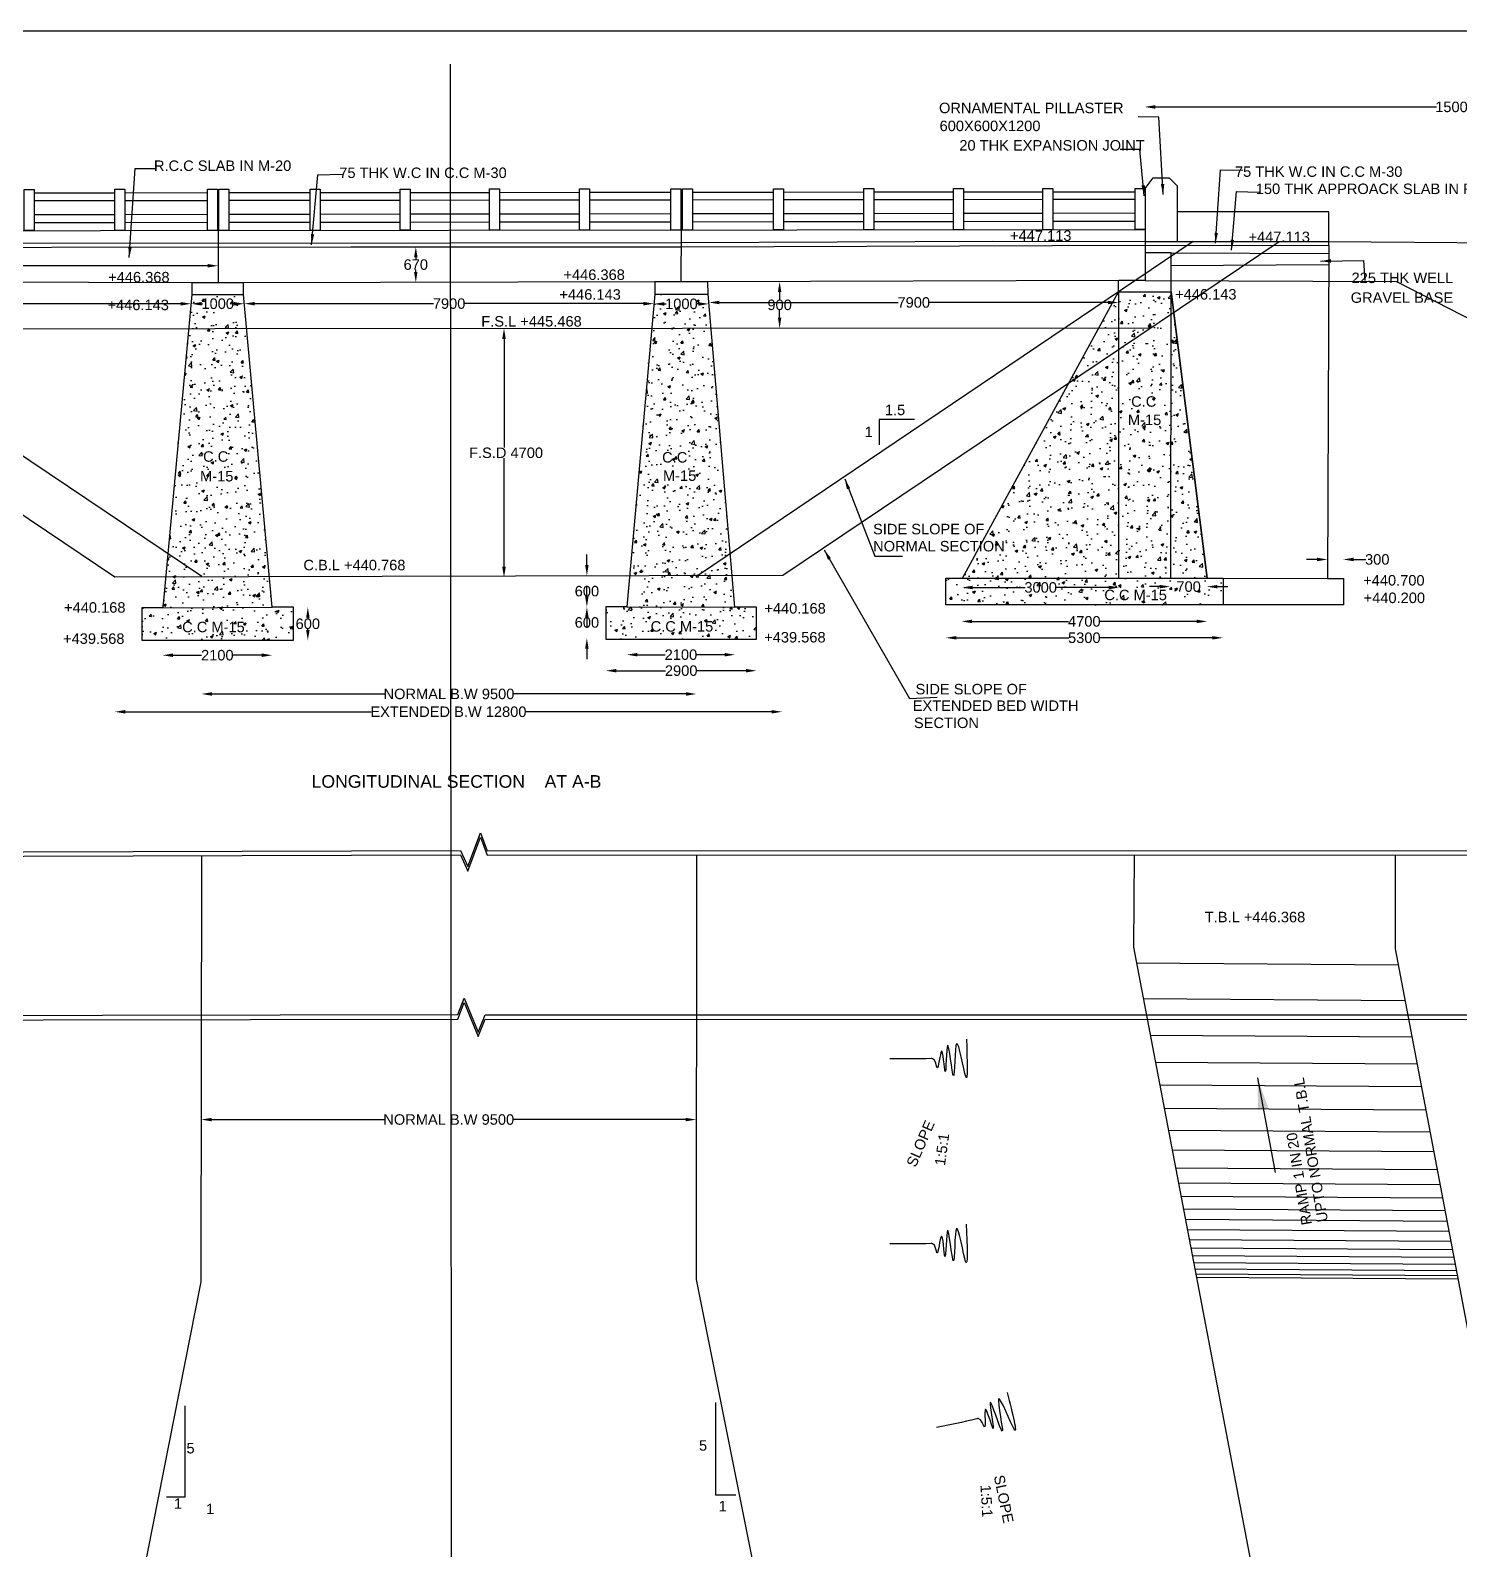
# Model space of a CAD drawing. Header units: inches. Extents: x -141464 to -54156, y -199535 to -140130.
# Drawn here: x -112497 to -85198, y -169141 to -140130 of the extents above; entities that cross this region are included whole.
import ezdxf

# ---------------------------------------------------------------- set-up
doc = ezdxf.new("R2010")
doc.units = ezdxf.units.IN
doc.header["$MEASUREMENT"] = 0
doc.styles.get("Standard").update_dxf_attribs({"font": 'arial.ttf'})
doc.dimstyles.new('ST100', dxfattribs={"dimtxt": 200, "dimasz": 200, "dimexe": 0, "dimexo": 300, "dimgap": 0.09, "dimtad": 0, "dimtih": 1, "dimtoh": 1, "dimdec": 0, "dimzin": 0, "dimdsep": 46, "dimtxsty": 'Standard', "dimcen": 0, "dimse1": 1, "dimse2": 1, "dimadec": 0, "dimazin": 0, "dimtfac": 1, "dimtdec": 0, "dimtofl": 0, "dimtmove": 0, "dimatfit": 3, "dimfxl": 2000, "dimtolj": 1, "dimtzin": 0, "dimarcsym": 0})
pattern_1 = [(50, (0, 0), (537.9451, -47.0641), [56.25, -618.75]), (355, (0, 0), (-104.0635, 564.1441), [45, -495]), (100.4514, (44.83, -3.9), (433.882, 517.0797), [47.8051, -525.8566]), (46.1842, (0, 150), (800.4308, -124.1393), [84.375, -928.125]), (96.6356, (66.7, 139.66), (700.997, 730.5884), [71.7077, -788.7848]), (351.1842, (0, 150), (700.9965, 730.589), [67.5, -742.5]), (21, (75, 112.5), (447.6803, -301.9642), [56.25, -618.75]), (326, (75, 112.5), (182.4865, 543.8625), [45, -495]), (71.4514, (112.3, 87.34), (630.167, 241.8979), [47.8051, -525.8566]), (37.5, (0, 0), (9.1199, 249.6704), [0, -489, 0, -502.5, 0, -496.875]), (7.5, (0, 0), (197.30215, 295.8088), [0, -286.5, 0, -477.75, 0, -189.375]), (327.5, (-167.25, 0), (400.36683, -16.91615), [0, -187.5, 0, -585, 0, -776.25]), (317.5, (-242.25, 0), (437.3896, 75.07874), [0, -243.75, 0, -388.5, 0, -551.25])]

# ---------------------------------------------------------------- blocks, each defined once
blk = doc.blocks.new('*D9')
at = {"color": 0, "lineweight": -2, "transparency": 16777216}
for p, q in [((-91012, -141592), (-85638, -141592)), ((-76404, -141592), (-81778, -141592))]:
    blk.add_line(p, q, dxfattribs=at)
at = {"color": 0, "transparency": 16777216}
for points in [[(-91012, -141558), (-91012, -141625), (-91212, -141592)], [(-76404, -141558), (-76404, -141625), (-76204, -141592)]]:
    blk.add_solid(points, dxfattribs=at)
at = {"layer": 'Defpoints', "color": 0, "transparency": 16777216}
for p in [(-91212, -141812), (-76204, -141592), (-76204, -141812)]:
    blk.add_point(p, dxfattribs=at)
at = {"color": 0, "transparency": 16777216, "insert": (-83708, -141592), "char_height": 200, "attachment_point": 5}
blk.add_mtext('\\A1;15000 STRAIGHT APPROACH', dxfattribs=at)
blk = doc.blocks.new('*D10')
at = {"color": 0, "lineweight": -2, "transparency": 16777216}
for p, q in [((-117612, -144624), (-113658, -144624)), ((-109108, -144624), (-113061, -144624))]:
    blk.add_line(p, q, dxfattribs=at)
at = {"color": 0, "transparency": 16777216}
for points in [[(-117612, -144591), (-117612, -144657), (-117812, -144624)], [(-109108, -144591), (-109108, -144657), (-108908, -144624)]]:
    blk.add_solid(points, dxfattribs=at)
at = {"layer": 'Defpoints', "color": 0, "transparency": 16777216}
for p in [(-117812, -144607), (-108908, -144589), (-108908, -144624)]:
    blk.add_point(p, dxfattribs=at)
at = {"color": 0, "transparency": 16777216, "insert": (-113360, -144624), "char_height": 200, "attachment_point": 5}
blk.add_mtext('\\A1;8900', dxfattribs=at)
blk = doc.blocks.new('*D11')
at = {"color": 0, "lineweight": -2, "transparency": 16777216}
for p, q in [((-105135, -144463), (-105135, -144501)), ((-105135, -144743), (-105135, -144705))]:
    blk.add_line(p, q, dxfattribs=at)
at = {"color": 0, "transparency": 16777216}
for points in [[(-105168, -144463), (-105102, -144463), (-105135, -144263)], [(-105168, -144743), (-105102, -144743), (-105135, -144943)]]:
    blk.add_solid(points, dxfattribs=at)
at = {"layer": 'Defpoints', "color": 0, "transparency": 16777216}
for p in [(-105140, -144263), (-105139, -144943), (-105135, -144943)]:
    blk.add_point(p, dxfattribs=at)
at = {"color": 0, "transparency": 16777216, "insert": (-105135, -144603), "char_height": 200, "attachment_point": 5}
blk.add_mtext('\\A1;670', dxfattribs=at)
blk = doc.blocks.new('*D12')
at = {"color": 0, "lineweight": -2, "transparency": 16777216}
for p, q in [((-117110, -145350), (-113665, -145350)), ((-109626, -145350), (-113070, -145350))]:
    blk.add_line(p, q, dxfattribs=at)
at = {"color": 0, "transparency": 16777216}
for points in [[(-117110, -145317), (-117110, -145384), (-117310, -145350)], [(-109626, -145317), (-109626, -145384), (-109426, -145350)]]:
    blk.add_solid(points, dxfattribs=at)
at = {"layer": 'Defpoints', "color": 0, "transparency": 16777216}
for p in [(-117310, -145345), (-109426, -145344), (-109426, -145350)]:
    blk.add_point(p, dxfattribs=at)
at = {"color": 0, "transparency": 16777216, "insert": (-113368, -145350), "char_height": 200, "attachment_point": 5}
blk.add_mtext('\\A1;7900', dxfattribs=at)
blk = doc.blocks.new('*D13')
at = {"color": 0, "lineweight": -2, "transparency": 16777216}
for p, q in [((-109226, -145350), (-109207, -145350)), ((-108611, -145350), (-108630, -145350))]:
    blk.add_line(p, q, dxfattribs=at)
at = {"color": 0, "transparency": 16777216}
for points in [[(-109226, -145317), (-109226, -145384), (-109426, -145350)], [(-108611, -145317), (-108611, -145384), (-108411, -145350)]]:
    blk.add_solid(points, dxfattribs=at)
at = {"layer": 'Defpoints', "color": 0, "transparency": 16777216}
for p in [(-109426, -145350), (-108411, -145350), (-108411, -145350)]:
    blk.add_point(p, dxfattribs=at)
at = {"color": 0, "transparency": 16777216, "insert": (-108918, -145350), "char_height": 200, "attachment_point": 5}
blk.add_mtext('\\A1;1000', dxfattribs=at)
blk = doc.blocks.new('*D14')
at = {"color": 0, "lineweight": -2, "transparency": 16777216}
for p, q in [((-108211, -145348), (-104797, -145348)), ((-100788, -145348), (-104202, -145348))]:
    blk.add_line(p, q, dxfattribs=at)
at = {"color": 0, "transparency": 16777216}
for points in [[(-108211, -145315), (-108211, -145382), (-108411, -145348)], [(-100788, -145315), (-100788, -145382), (-100588, -145348)]]:
    blk.add_solid(points, dxfattribs=at)
at = {"layer": 'Defpoints', "color": 0, "transparency": 16777216}
for p in [(-108411, -145350), (-100588, -145348), (-100588, -145353)]:
    blk.add_point(p, dxfattribs=at)
at = {"color": 0, "transparency": 16777216, "insert": (-104499, -145348), "char_height": 200, "attachment_point": 5}
blk.add_mtext('\\A1;7900', dxfattribs=at)
blk = doc.blocks.new('*D15')
at = {"color": 0, "lineweight": -2, "transparency": 16777216}
for p, q in [((-100388, -145353), (-100351, -145353)), ((-99737, -145353), (-99773, -145353))]:
    blk.add_line(p, q, dxfattribs=at)
at = {"color": 0, "transparency": 16777216}
for points in [[(-100388, -145320), (-100388, -145387), (-100588, -145353)], [(-99737, -145320), (-99737, -145387), (-99537, -145353)]]:
    blk.add_solid(points, dxfattribs=at)
at = {"layer": 'Defpoints', "color": 0, "transparency": 16777216}
for p in [(-100588, -145353), (-99537, -145353), (-99537, -145354)]:
    blk.add_point(p, dxfattribs=at)
at = {"color": 0, "transparency": 16777216, "insert": (-100062, -145353), "char_height": 200, "attachment_point": 5}
blk.add_mtext('\\A1;1000', dxfattribs=at)
blk = doc.blocks.new('*D16')
at = {"color": 0, "lineweight": -2, "transparency": 16777216}
for p, q in [((-99337, -145326), (-95921, -145326)), ((-91911, -145326), (-95326, -145326))]:
    blk.add_line(p, q, dxfattribs=at)
at = {"color": 0, "transparency": 16777216}
for points in [[(-99337, -145293), (-99337, -145359), (-99537, -145326)], [(-91911, -145293), (-91911, -145359), (-91711, -145326)]]:
    blk.add_solid(points, dxfattribs=at)
at = {"layer": 'Defpoints', "color": 0, "transparency": 16777216}
for p in [(-91711, -145326), (-99537, -145354), (-91711, -145354)]:
    blk.add_point(p, dxfattribs=at)
at = {"color": 0, "transparency": 16777216, "insert": (-95624, -145326), "char_height": 200, "attachment_point": 5}
blk.add_mtext('\\A1;7900', dxfattribs=at)
blk = doc.blocks.new('*D17')
at = {"color": 0, "lineweight": -2, "transparency": 16777216}
for p, q in [((-98186, -145127), (-98186, -145270)), ((-98186, -145617), (-98186, -145474))]:
    blk.add_line(p, q, dxfattribs=at)
at = {"color": 0, "transparency": 16777216}
for points in [[(-98219, -145127), (-98153, -145127), (-98186, -144927)], [(-98219, -145617), (-98153, -145617), (-98186, -145817)]]:
    blk.add_solid(points, dxfattribs=at)
at = {"layer": 'Defpoints', "color": 0, "transparency": 16777216}
for p in [(-98184, -144927), (-98186, -145817), (-98183, -145817)]:
    blk.add_point(p, dxfattribs=at)
at = {"color": 0, "transparency": 16777216, "insert": (-98186, -145372), "char_height": 200, "attachment_point": 5}
blk.add_mtext('\\A1;900', dxfattribs=at)
blk = doc.blocks.new('*D18')
at = {"color": 0, "lineweight": -2, "transparency": 16777216}
for p, q in [((-103450, -146021), (-103450, -148093)), ((-103450, -150372), (-103450, -148300))]:
    blk.add_line(p, q, dxfattribs=at)
at = {"color": 0, "transparency": 16777216}
for points in [[(-103484, -146021), (-103417, -146021), (-103450, -145821)], [(-103484, -150372), (-103417, -150372), (-103450, -150572)]]:
    blk.add_solid(points, dxfattribs=at)
at = {"layer": 'Defpoints', "color": 0, "transparency": 16777216}
for p in [(-103437, -145821), (-103470, -150572), (-103450, -150572)]:
    blk.add_point(p, dxfattribs=at)
at = {"color": 0, "transparency": 16777216, "insert": (-103450, -148197), "char_height": 200, "attachment_point": 5}
blk.add_mtext('\\A1; F.S.D 4700', dxfattribs=at)
blk = doc.blocks.new('*D23')
at = {"color": 0, "lineweight": -2, "transparency": 16777216}
for p, q in [((-109773, -152062), (-109226, -152062)), ((-108078, -152062), (-108626, -152062))]:
    blk.add_line(p, q, dxfattribs=at)
at = {"color": 0, "transparency": 16777216}
for points in [[(-109773, -152028), (-109773, -152095), (-109973, -152062)], [(-108078, -152028), (-108078, -152095), (-107878, -152062)]]:
    blk.add_solid(points, dxfattribs=at)
at = {"layer": 'Defpoints', "color": 0, "transparency": 16777216}
for p in [(-109973, -152071), (-107878, -152062), (-107878, -152071)]:
    blk.add_point(p, dxfattribs=at)
at = {"color": 0, "transparency": 16777216, "insert": (-108926, -152062), "char_height": 200, "attachment_point": 5}
blk.add_mtext('\\A1;2100', dxfattribs=at)
blk = doc.blocks.new('*D24')
at = {"color": 0, "lineweight": -2, "transparency": 16777216}
for p, q in [((-107197, -151347), (-107197, -151360)), ((-107197, -151577), (-107197, -151564))]:
    blk.add_line(p, q, dxfattribs=at)
at = {"color": 0, "transparency": 16777216}
for points in [[(-107230, -151347), (-107163, -151347), (-107197, -151147)], [(-107230, -151577), (-107163, -151577), (-107197, -151777)]]:
    blk.add_solid(points, dxfattribs=at)
at = {"layer": 'Defpoints', "color": 0, "transparency": 16777216}
for p in [(-107197, -151147), (-107197, -151147), (-107197, -151777)]:
    blk.add_point(p, dxfattribs=at)
at = {"color": 0, "transparency": 16777216, "insert": (-107197, -151462), "char_height": 200, "attachment_point": 5}
blk.add_mtext('\\A1;600', dxfattribs=at)
blk = doc.blocks.new('*D25')
at = {"color": 0, "lineweight": -2, "transparency": 16777216}
for p, q in [((-101867, -150340), (-101867, -150140)), ((-101867, -151338), (-101867, -151538))]:
    blk.add_line(p, q, dxfattribs=at)
at = {"color": 0, "transparency": 16777216}
for points in [[(-101901, -150340), (-101834, -150340), (-101867, -150540)], [(-101901, -151338), (-101834, -151338), (-101867, -151138)]]:
    blk.add_solid(points, dxfattribs=at)
at = {"layer": 'Defpoints', "color": 0, "transparency": 16777216}
for p in [(-101866, -150540), (-101867, -151138), (-101866, -151138)]:
    blk.add_point(p, dxfattribs=at)
at = {"color": 0, "transparency": 16777216, "insert": (-101867, -150839), "char_height": 200, "attachment_point": 5}
blk.add_mtext('\\A1;600', dxfattribs=at)
blk = doc.blocks.new('*D26')
at = {"color": 0, "lineweight": -2, "transparency": 16777216}
for p, q in [((-101867, -150938), (-101867, -150738)), ((-101867, -151936), (-101867, -152136))]:
    blk.add_line(p, q, dxfattribs=at)
at = {"color": 0, "transparency": 16777216}
for points in [[(-101901, -150938), (-101834, -150938), (-101867, -151138)], [(-101901, -151936), (-101834, -151936), (-101867, -151736)]]:
    blk.add_solid(points, dxfattribs=at)
at = {"layer": 'Defpoints', "color": 0, "transparency": 16777216}
for p in [(-101866, -151138), (-101867, -151736), (-101866, -151736)]:
    blk.add_point(p, dxfattribs=at)
at = {"color": 0, "transparency": 16777216, "insert": (-101867, -151437), "char_height": 200, "attachment_point": 5}
blk.add_mtext('\\A1;600', dxfattribs=at)
blk = doc.blocks.new('*D27')
at = {"color": 0, "lineweight": -2, "transparency": 16777216}
for p, q in [((-100904, -152052), (-100371, -152052)), ((-99238, -152052), (-99771, -152052))]:
    blk.add_line(p, q, dxfattribs=at)
at = {"color": 0, "transparency": 16777216}
for points in [[(-100904, -152018), (-100904, -152085), (-101104, -152052)], [(-99238, -152018), (-99238, -152085), (-99038, -152052)]]:
    blk.add_solid(points, dxfattribs=at)
at = {"layer": 'Defpoints', "color": 0, "transparency": 16777216}
for p in [(-101104, -152046), (-99038, -152046), (-99038, -152052)]:
    blk.add_point(p, dxfattribs=at)
at = {"color": 0, "transparency": 16777216, "insert": (-100071, -152052), "char_height": 200, "attachment_point": 5}
blk.add_mtext('\\A1;2100', dxfattribs=at)
blk = doc.blocks.new('*D28')
at = {"color": 0, "lineweight": -2, "transparency": 16777216}
for p, q in [((-101304, -152357), (-100366, -152357)), ((-98828, -152357), (-99766, -152357))]:
    blk.add_line(p, q, dxfattribs=at)
at = {"color": 0, "transparency": 16777216}
for points in [[(-101304, -152324), (-101304, -152390), (-101504, -152357)], [(-98828, -152324), (-98828, -152390), (-98628, -152357)]]:
    blk.add_solid(points, dxfattribs=at)
at = {"layer": 'Defpoints', "color": 0, "transparency": 16777216}
for p in [(-101504, -152378), (-98628, -152357), (-98628, -152378)]:
    blk.add_point(p, dxfattribs=at)
at = {"color": 0, "transparency": 16777216, "insert": (-100066, -152357), "char_height": 200, "attachment_point": 5}
blk.add_mtext('\\A1;2900', dxfattribs=at)
blk = doc.blocks.new('*D29')
at = {"color": 0, "lineweight": -2, "transparency": 16777216}
for p, q in [((-109028, -152802), (-105735, -152802)), ((-99976, -152802), (-103270, -152802))]:
    blk.add_line(p, q, dxfattribs=at)
at = {"color": 0, "transparency": 16777216}
for points in [[(-109028, -152768), (-109028, -152835), (-109228, -152802)], [(-99976, -152768), (-99976, -152835), (-99776, -152802)]]:
    blk.add_solid(points, dxfattribs=at)
at = {"layer": 'Defpoints', "color": 0, "transparency": 16777216}
for p in [(-109228, -152822), (-99776, -152802), (-99776, -152822)]:
    blk.add_point(p, dxfattribs=at)
at = {"color": 0, "transparency": 16777216, "insert": (-104502, -152802), "char_height": 200, "attachment_point": 5}
blk.add_mtext('\\A1;NORMAL B.W 9500', dxfattribs=at)
blk = doc.blocks.new('*D30')
at = {"color": 0, "lineweight": -2, "transparency": 16777216}
for p, q in [((-110684, -153142), (-105985, -153142)), ((-98340, -153142), (-103039, -153142))]:
    blk.add_line(p, q, dxfattribs=at)
at = {"color": 0, "transparency": 16777216}
for points in [[(-110684, -153108), (-110684, -153175), (-110884, -153142)], [(-98340, -153108), (-98340, -153175), (-98140, -153142)]]:
    blk.add_solid(points, dxfattribs=at)
at = {"layer": 'Defpoints', "color": 0, "transparency": 16777216}
for p in [(-110884, -153170), (-98140, -153142), (-98140, -153170)]:
    blk.add_point(p, dxfattribs=at)
at = {"color": 0, "transparency": 16777216, "insert": (-104512, -153142), "char_height": 200, "attachment_point": 5}
blk.add_mtext('\\A1;EXTENDED B.W 12800', dxfattribs=at)
blk = doc.blocks.new('*D31')
at = {"color": 0, "lineweight": -2, "transparency": 16777216}
for p, q in [((-94812, -151729), (-92665, -151729)), ((-89920, -151729), (-92068, -151729))]:
    blk.add_line(p, q, dxfattribs=at)
at = {"color": 0, "transparency": 16777216}
for points in [[(-94812, -151696), (-94812, -151762), (-95012, -151729)], [(-89920, -151696), (-89920, -151762), (-89720, -151729)]]:
    blk.add_solid(points, dxfattribs=at)
at = {"layer": 'Defpoints', "color": 0, "transparency": 16777216}
for p in [(-95012, -151715), (-89720, -151715), (-89720, -151729)]:
    blk.add_point(p, dxfattribs=at)
at = {"color": 0, "transparency": 16777216, "insert": (-92366, -151729), "char_height": 200, "attachment_point": 5}
blk.add_mtext('\\A1;5300', dxfattribs=at)
blk = doc.blocks.new('*D32')
at = {"color": 0, "lineweight": -2, "transparency": 16777216}
for p, q in [((-94514, -151416), (-92668, -151416)), ((-90218, -151416), (-92063, -151416))]:
    blk.add_line(p, q, dxfattribs=at)
at = {"color": 0, "transparency": 16777216}
for points in [[(-94514, -151383), (-94514, -151449), (-94714, -151416)], [(-90218, -151383), (-90218, -151449), (-90018, -151416)]]:
    blk.add_solid(points, dxfattribs=at)
at = {"layer": 'Defpoints', "color": 0, "transparency": 16777216}
for p in [(-94714, -151416), (-90018, -151416), (-90018, -151416)]:
    blk.add_point(p, dxfattribs=at)
at = {"color": 0, "transparency": 16777216, "insert": (-92366, -151416), "char_height": 200, "attachment_point": 5}
blk.add_mtext('\\A1;4700', dxfattribs=at)
blk = doc.blocks.new('*D33')
at = {"color": 0, "lineweight": -2, "transparency": 16777216}
for p, q in [((-94500, -150768), (-93498, -150768)), ((-91900, -150768), (-92901, -150768))]:
    blk.add_line(p, q, dxfattribs=at)
at = {"color": 0, "transparency": 16777216}
for points in [[(-94500, -150735), (-94500, -150802), (-94700, -150768)], [(-91900, -150735), (-91900, -150802), (-91700, -150768)]]:
    blk.add_solid(points, dxfattribs=at)
at = {"layer": 'Defpoints', "color": 0, "transparency": 16777216}
for p in [(-94700, -150768), (-91700, -150768), (-91700, -150768)]:
    blk.add_point(p, dxfattribs=at)
at = {"color": 0, "transparency": 16777216, "insert": (-93200, -150768), "char_height": 200, "attachment_point": 5}
blk.add_mtext('\\A1;3000', dxfattribs=at)
blk = doc.blocks.new('*D34')
at = {"color": 0, "lineweight": -2, "transparency": 16777216}
for p, q in [((-90924, -150752), (-91124, -150752)), ((-89824, -150752), (-89624, -150752))]:
    blk.add_line(p, q, dxfattribs=at)
at = {"color": 0, "transparency": 16777216}
for points in [[(-90924, -150719), (-90924, -150785), (-90724, -150752)], [(-89824, -150719), (-89824, -150785), (-90024, -150752)]]:
    blk.add_solid(points, dxfattribs=at)
at = {"layer": 'Defpoints', "color": 0, "transparency": 16777216}
for p in [(-90724, -150764), (-90024, -150752), (-90024, -150764)]:
    blk.add_point(p, dxfattribs=at)
at = {"color": 0, "transparency": 16777216, "insert": (-90374, -150752), "char_height": 200, "attachment_point": 5}
blk.add_mtext('\\A1;700', dxfattribs=at)
blk = doc.blocks.new('*D35')
at = {"color": 0, "lineweight": -2, "transparency": 16777216}
for p, q in [((-87922, -150233), (-88122, -150233)), ((-87222, -150233), (-86992, -150233))]:
    blk.add_line(p, q, dxfattribs=at)
at = {"color": 0, "transparency": 16777216}
for points in [[(-87922, -150199), (-87922, -150266), (-87722, -150233)], [(-87222, -150199), (-87222, -150266), (-87422, -150233)]]:
    blk.add_solid(points, dxfattribs=at)
at = {"layer": 'Defpoints', "color": 0, "transparency": 16777216}
for p in [(-87422, -150233), (-87722, -150450), (-87422, -150450)]:
    blk.add_point(p, dxfattribs=at)
at = {"color": 0, "transparency": 16777216, "insert": (-86771, -150233), "char_height": 200, "attachment_point": 5}
blk.add_mtext('\\A1;300', dxfattribs=at)
blk = doc.blocks.new('*D46')
at = {"color": 0, "lineweight": -2, "transparency": 16777216}
for p, q in [((-109035, -160929), (-105739, -160929)), ((-99978, -160929), (-103274, -160929))]:
    blk.add_line(p, q, dxfattribs=at)
at = {"color": 0, "transparency": 16777216}
for points in [[(-109035, -160896), (-109035, -160962), (-109235, -160929)], [(-99978, -160896), (-99978, -160962), (-99778, -160929)]]:
    blk.add_solid(points, dxfattribs=at)
at = {"layer": 'Defpoints', "color": 0, "transparency": 16777216}
for p in [(-109235, -160958), (-99778, -160929), (-99778, -160968)]:
    blk.add_point(p, dxfattribs=at)
at = {"color": 0, "transparency": 16777216, "insert": (-104506, -160929), "char_height": 200, "attachment_point": 5}
blk.add_mtext('\\A1;NORMAL B.W 9500', dxfattribs=at)

msp = doc.modelspace()

# ---------------------------------------------------------------- hatches: boundary and pattern name
h = msp.add_hatch()
h.set_pattern_fill('AR-CONC', color=256, scale=75, style=0)
h.set_pattern_definition(pattern_1)
h.paths.add_polyline_path([(-108367.6, -145824.4), (-108426.9, -145176.3), (-109410.4, -145176.3), (-109470.8, -145825.1)])
h.paths.add_polyline_path([(-109470.8, -145825.1), (-109871.2, -150121.7), (-109221.4, -150558), (-107935.3, -150554.8), (-108367.6, -145824.4)])
h.paths.add_polyline_path([(-109221.4, -150558), (-109871.2, -150121.7), (-109912, -150559.7)])
h.paths.add_polyline_path([(-109912, -150559.7), (-109967.7, -151158), (-110369.9, -151158), (-110369.9, -151777.1), (-107472.4, -151777.1), (-107472.4, -151146.6), (-107881.2, -151146.6), (-107935.3, -150554.8)])
h.paths.add_polyline_path([(-109306.7, -148798), (-108568, -148798), (-108568, -148491.7), (-109306.7, -148491.7)], flags=24)
h.paths.add_polyline_path([(-109249.3, -148422.1), (-108664.7, -148422.1), (-108664.7, -148111.9), (-109249.3, -148111.9)], flags=24)
h.paths.add_polyline_path([(-109726.7, -151677.7), (-108350.3, -151677.7), (-108350.3, -151367.5), (-109726.7, -151367.5)], flags=24)
h = msp.add_hatch()
h.set_pattern_fill('AR-CONC', color=256, scale=75, style=0)
h.set_pattern_definition(pattern_1)
h.paths.add_polyline_path([(-101103.1, -151137.7), (-101503.6, -151137.7), (-101503.6, -151755.7), (-98627.6, -151755.7), (-98627.6, -151144.8), (-99041.5, -151144.8)])
h.paths.add_polyline_path([(-99041.5, -151144.8), (-99093.8, -150532.9), (-101049.7, -150537.8), (-101103.1, -151137.7)])
h.paths.add_polyline_path([(-99738.1, -150534.5), (-99093.8, -150532.9), (-99128.8, -150123.6)])
h.paths.add_polyline_path([(-99128.8, -150123.6), (-99497.1, -145818.3), (-100629.5, -145819.1), (-101049.7, -150537.8), (-99738.1, -150534.5)])
h.paths.add_polyline_path([(-99497.1, -145818.3), (-99552.9, -145165.5), (-100571.3, -145165.5), (-100629.5, -145819.1)])
h.paths.add_polyline_path([(-100778.2, -151665.9), (-99401.8, -151665.9), (-99401.8, -151355.7), (-100778.2, -151355.7)], flags=24)
h.paths.add_polyline_path([(-100464.9, -148786.3), (-99726.2, -148786.3), (-99726.2, -148480), (-100464.9, -148480)], flags=24)
h.paths.add_polyline_path([(-100481.5, -148437.3), (-99896.9, -148437.3), (-99896.9, -148127.1), (-100481.5, -148127.1)], flags=24)
h = msp.add_hatch()
h.set_pattern_fill('AR-CONC', color=256, scale=75, style=0)
h.set_pattern_definition(pattern_1)
h.paths.add_polyline_path([(-91710.7, -145120.4), (-90706.3, -145121.3), (-90022.6, -150590.6), (-89716.7, -150590.6), (-89716.7, -151100.5), (-95008.9, -151100.5), (-95008.9, -150590.6), (-94695.7, -150590.6)])

# ---------------------------------------------------------------- linework, layer by layer
at = {"const_width": 15}
msp.add_lwpolyline([(-141456, -140137.1), (-54163.8, -140137.1), (-54163.8, -199527.1), (-141456, -199527.1)], close=True, dxfattribs=at)
for points in [[(-141456, -140137.1), (-54163.8, -140137.1), (-54163.8, -199527.1), (-141456, -199527.1)], [(-112425.4, -143953.1), (-112615.6, -143953.1), (-112615.6, -143166.1), (-112425.4, -143166.1)], [(-110691.3, -143951.5), (-110881.5, -143951.5), (-110881.5, -143164.6), (-110691.3, -143164.6)], [(-108924, -143949.9), (-109114.2, -143949.9), (-109114.2, -143162.9), (-108924, -143162.9)], [(-108707.3, -143949.7), (-108897.5, -143949.7), (-108897.5, -143162.7), (-108707.3, -143162.7)], [(-106963.7, -143948.1), (-107153.9, -143948.1), (-107153.9, -143161.2), (-106963.7, -143161.2)], [(-105242.6, -143946.5), (-105432.8, -143946.5), (-105432.8, -143159.6), (-105242.6, -143159.6)], [(-103537.7, -143945), (-103728, -143945), (-103728, -143158), (-103537.7, -143158)], [(-101816.2, -143943.4), (-102006.5, -143943.4), (-102006.5, -143156.5), (-101816.2, -143156.5)], [(-100073.3, -143941.8), (-100263.5, -143941.8), (-100263.5, -143154.9), (-100073.3, -143154.9)], [(-99852, -143941.6), (-100042.2, -143941.6), (-100042.2, -143154.7), (-99852, -143154.7)], [(-98110.3, -143940), (-98300.5, -143940), (-98300.5, -143153.1), (-98110.3, -143153.1)], [(-96386.4, -143938.4), (-96576.6, -143938.4), (-96576.6, -143151.5), (-96386.4, -143151.5)], [(-94675.2, -143936.9), (-94865.4, -143936.9), (-94865.4, -143149.9), (-94675.2, -143149.9)], [(-92969.6, -143935.3), (-93159.8, -143935.3), (-93159.8, -143148.4), (-92969.6, -143148.4)], [(-91202.4, -143933.7), (-91392.7, -143933.7), (-91392.7, -143146.8), (-91202.4, -143146.8)]]:
    msp.add_lwpolyline(points, close=True)
for points in [[(-104476.2, -140774.5), (-104437.2, -195891.9)], [(-91202.4, -143146.8), (-91048.7, -142948.2), (-90744, -142948.2), (-90593.5, -143096.3), (-90593.5, -144160.5)], [(-112425.4, -143231.2), (-110881.5, -143229.6)], [(-110691.3, -143229.4), (-109114.2, -143227.9)], [(-108924, -143227.7), (-108897.5, -143227.6)], [(-108707.3, -143227.4), (-107153.9, -143225.9)], [(-106963.7, -143225.7), (-105432.8, -143224.1)], [(-105242.6, -143223.9), (-103728, -143222.4)], [(-103537.7, -143222.2), (-102006.5, -143220.6)], [(-101816.2, -143220.5), (-100263.5, -143218.9)], [(-100073.3, -143218.7), (-100042.2, -143218.7)], [(-99852, -143218.5), (-98300.5, -143216.9)], [(-98110.3, -143216.7), (-96576.6, -143215.1)], [(-96386.4, -143215), (-94865.4, -143213.4)], [(-94675.2, -143213.2), (-93159.8, -143211.7)], [(-92969.6, -143211.5), (-91392.7, -143209.9)], [(-117811.7, -144274.4), (-106373.5, -144263.4), (-100064.2, -144261.5), (-91202.4, -144232.6), (-87697.8, -144239.6), (-87697.8, -143597.3), (-90593.5, -143597.3)], [(-110881.5, -143383.8), (-112425.4, -143385.8)], [(-109114.2, -143381.6), (-110691.3, -143383.6)], [(-108897.5, -143381.3), (-108924, -143381.4)], [(-107153.9, -143379.2), (-108707.3, -143381.1)], [(-105432.8, -143377), (-106963.7, -143378.9)], [(-103728, -143374.8), (-105242.6, -143376.7)], [(-102006.5, -143372.7), (-103537.7, -143374.6)], [(-100263.5, -143370.5), (-101816.2, -143372.4)], [(-100042.2, -143370.2), (-100073.3, -143370.2)], [(-98300.5, -143368), (-99852, -143370)], [(-96576.6, -143365.8), (-98110.3, -143367.8)], [(-94865.4, -143363.7), (-96386.4, -143365.6)], [(-93159.8, -143361.5), (-94675.2, -143363.4)], [(-91392.7, -143359.3), (-92969.6, -143361.3)], [(-112425.4, -143645.1), (-110881.5, -143643)], [(-110881.5, -143802.2), (-112425.4, -143804)], [(-110691.3, -143642.8), (-109114.2, -143640.7)], [(-109114.2, -143800.2), (-110691.3, -143802)], [(-108924, -143640.4), (-108897.5, -143640.4)], [(-108897.5, -143799.9), (-108924, -143800)], [(-108707.3, -143640.1), (-107153.9, -143638)], [(-107153.9, -143797.9), (-108707.3, -143799.7)], [(-106963.7, -143637.8), (-105432.8, -143635.7)], [(-105432.8, -143795.9), (-106963.7, -143797.7)], [(-105242.6, -143635.5), (-103728, -143633.4)], [(-103728, -143793.9), (-105242.6, -143795.7)], [(-103537.7, -143633.2), (-102006.5, -143631.1)], [(-102006.5, -143791.9), (-103537.7, -143793.7)], [(-101816.2, -143630.9), (-100263.5, -143628.8)], [(-100263.5, -143789.9), (-101816.2, -143791.7)], [(-100073.3, -143628.5), (-100042.2, -143628.5)], [(-100042.2, -143789.7), (-100073.3, -143789.7)], [(-99852, -143628.2), (-98300.5, -143626.1)], [(-98300.5, -143787.6), (-99852, -143789.4)], [(-98110.3, -143625.9), (-96576.6, -143623.8)], [(-96576.6, -143785.6), (-98110.3, -143787.4)], [(-96386.4, -143623.6), (-94865.4, -143621.5)], [(-94865.4, -143783.7), (-96386.4, -143785.4)], [(-94675.2, -143621.3), (-93159.8, -143619.2)], [(-93159.8, -143781.7), (-94675.2, -143783.4)], [(-92969.6, -143619), (-91392.7, -143616.8)], [(-91392.7, -143779.6), (-92969.6, -143781.5)], [(-120376, -144181.5), (-110880.6, -150562.1), (-98126.4, -150530.5), (-88643, -144160.5)], [(-109221.4, -150558), (-118717.4, -144181.5)], [(-117814.4, -143958), (-91202.4, -143933.7)], [(-117811.7, -144181.5), (-108904, -144190.9), (-100058.3, -144178.4), (-94116.4, -144156.2), (-91205.8, -144160.5), (-87704.2, -144160.5), (-74619.6, -144261.8)], [(-91202.4, -143933.7), (-91202.4, -144905.9), (-91707.1, -144905.9), (-99557.7, -144931.1), (-100571.3, -144934.3), (-108423.7, -144950), (-109410.4, -144951.9), (-117309.7, -144927.2)], [(-108909.1, -143949.9), (-108907.2, -144950.9)], [(-100064.5, -144932.7), (-100057.6, -143941.8)], [(-90287.5, -144160.5), (-99738.1, -150534.5)], [(-87697.8, -144239.6), (-87722.8, -150598.4), (-87417.4, -150598.4), (-87417.4, -151100.5), (-89720.8, -151100.5), (-95008.9, -151100.5), (-95008.9, -150590.6), (-94695.7, -150590.6), (-91710.7, -145120.4), (-91711.4, -144905.9)], [(-91710.7, -145120.4), (-90706.3, -145120.4), (-90706.3, -144378.6), (-91202.4, -144378.6)], [(-90706.3, -144378.6), (-87698.4, -144390.4)], [(-90706.3, -144617.3), (-87699.2, -144597.3)], [(-109410.4, -144951.9), (-109410.4, -145176.3), (-108426.9, -145176.3), (-108423.7, -144950)], [(-100571.3, -144934.3), (-100571.3, -145165.5), (-99552.9, -145165.5), (-99557.7, -144931.1)], [(-91202.4, -144905.9), (-86406.3, -144927), (-84650.7, -145824), (-82724.4, -145824)], [(-109410.4, -145176.3), (-109967.7, -151158), (-110369.9, -151158), (-110369.9, -151777.1), (-107472.4, -151777.1), (-107472.4, -151146.6), (-107881.2, -151146.6), (-108426.9, -145176.3)], [(-100571.3, -145165.5), (-101103.1, -151137.7), (-101503.6, -151137.7), (-101503.6, -151755.7), (-98627.6, -151755.7), (-98627.6, -151144.8), (-99041.5, -151144.8), (-99552.9, -145165.5)], [(-91710.7, -145120.4), (-90706.3, -145121.3), (-90022.6, -150590.6), (-89716.7, -150590.6), (-89716.7, -151100.5), (-95008.9, -151100.5), (-95008.9, -150590.6), (-94695.7, -150590.6), (-91710.7, -145120.4)], [(-91710.7, -145120.4), (-91710.7, -150590.6)], [(-90711, -150590.6), (-90706.3, -145120.4)], [(-90022.6, -150590.6), (-90706.3, -145120.4)], [(-117921.4, -145830.9), (-91102.4, -145812.6)], [(-95609, -147557.5), (-96283, -147557.5), (-96283, -148047)], [(-94695.7, -150590.6), (-90022.6, -150590.6), (-89716.7, -150590.6), (-89716.7, -151100.5)], [(-89716.7, -150590.6), (-87722.8, -150598.4)], [(-109967.7, -151158), (-107881.2, -151146.6)], [(-101103.1, -151137.7), (-99041.5, -151144.8)], [(-129304.1, -155865.8), (-104282, -155788.1), (-104141.1, -156098.5), (-103900.9, -155452.1), (-103769.6, -155797.7), (-82201.5, -155790.7)], [(-129304.1, -155949.5), (-104282, -155871.8), (-104141.1, -156182.2), (-103900.9, -155535.8), (-103769.6, -155881.4), (-82201.5, -155874.4)], [(-109228.2, -155887.1), (-109239.3, -164025.7), (-110871.5, -172277.2), (-110857, -181446.3), (-109186, -189667.2), (-109177.1, -192531)], [(-99772.8, -155880.1), (-99780.7, -163982.6), (-98131.6, -172223.7), (-98107.8, -181470.4), (-99743.4, -189704.9), (-99742.5, -192524.1)], [(-91415.6, -155877.4), (-91427.3, -157637.6), (-88641.5, -172228.4), (-88641.5, -174050.5)], [(-91369.9, -157938.5), (-86371.2, -157971.2)], [(-128090.2, -158965.4), (-104335.2, -158924.9), (-104210.3, -158611.7), (-103942.3, -159258.4), (-103812.9, -158927.1), (-82829.1, -158930.6)], [(-91239.9, -158619.3), (-86241.7, -158651.9)], [(-128090, -159049.9), (-104334.9, -159009.3), (-104210, -158696.2), (-103942.1, -159342.8), (-103812.6, -159011.6), (-82828.8, -159015.1)], [(-91106.9, -159316), (-86109.3, -159348.6)], [(-91008.8, -159830), (-86011.6, -159862.6)], [(-90926, -160263.5), (-85929.1, -160296.1)], [(-90840.8, -160709.6), (-85844.3, -160742.3)], [(-90760.6, -161129.8), (-85764.5, -161162.5)], [(-90689.1, -161504), (-85693.3, -161536.6)], [(-90623.3, -161848.7), (-85627.8, -161881.4)], [(-90568, -162138.5), (-85572.7, -162171.2)], [(-90519.7, -162391.5), (-85524.6, -162424.2)], [(-90473.7, -162632.2), (-85478.8, -162664.8)], [(-90435.3, -162833.6), (-85440.5, -162866.2)], [(-90398.4, -163026.7), (-85403.8, -163059.4)], [(-90362.2, -163216.5), (-85367.7, -163249.1)], [(-90331.6, -163376.4), (-85337.4, -163409)], [(-90303.6, -163523.3), (-85309.4, -163555.9)], [(-90277.7, -163658.8), (-85283.7, -163691.4)], [(-90254.4, -163781.1), (-85260.4, -163813.7)], [(-90237.1, -163871.6), (-85243.2, -163904.2)], [(-90224.7, -163936.5), (-85230.9, -163969.1)], [(-109549, -166396.5), (-109549, -168140), (-109894, -168140)], [(-99407.5, -166329), (-99407.5, -168095.5), (-99021.5, -168095.5)]]:
    msp.add_lwpolyline(points)
msp.add_lwpolyline([(-86428.9, -155875.8), (-86428.9, -157667.4), (-83666.7, -172196.6), (-83650.2, -174224, 0.4307531), (-83173.4, -174667.5), (-73644.8, -174736)], format="xyb")
for points in [[(-94618.6, -159391.8), (-94631.7, -160108.5), (-94804.5, -159479.7), (-94866.5, -160095.5), (-94977.3, -159512.3), (-95026.2, -160010.8), (-95094.7, -159623.1), (-95179.5, -159942.4), (-95264.3, -159766.4), (-95291.5, -159765.1), (-96080, -159767.3)], [(-94620.8, -162924), (-94633.8, -163640.8), (-94806.7, -163012), (-94868.6, -163627.8), (-94979.5, -163044.6), (-95028.4, -163543.1), (-95096.9, -163155.3), (-95181.7, -163474.6), (-95266.5, -163298.7), (-95293.6, -163297.4), (-96082.2, -163299.6)], [(-93839, -166139.3), (-93704.5, -166843.5), (-94002.8, -166263.6), (-93936.9, -166879), (-94165.2, -166331), (-94110.7, -166828.9), (-94257.4, -166463.5), (-94274.8, -166793.4), (-94393.9, -166638.6), (-94420.7, -166642.9), (-95192, -166807.1)]]:
    msp.add_spline(points, degree=3)

# ---------------------------------------------------------------- texts
for s, height, p in [('ORNAMENTAL PILLASTER', 200, (-95141.6, -141710.5)), ('600X600X1200', 200, (-95130.4, -142053.4)), ('20 THK EXPANSION JOINT', 200, (-94753.1, -142424.7)), (' R.C.C SLAB IN M-20', 200, (-110214.2, -142814)), (' 75 THK W.C IN C.C M-30', 200, (-89565.9, -142926.3)), (' 75 THK W.C IN C.C M-30', 200, (-106673.5, -142948.2)), (' 150 THK APPROACK SLAB IN R.C.CM-30', 200, (-89168.6, -143254.8)), (' +447.113', 200, (-93861.8, -144149.1)), (' +447.113', 200, (-89307.2, -144172.8)), (' +446.368', 200, (-111088.6, -144942)), (' +446.368', 200, (-102392.4, -144895)), (' 225 THK WELL', 200, (-87338.8, -144955.4)), (' +446.143', 200, (-111101.3, -145472.1)), (' +446.143', 200, (-102469.9, -145272.3)), (' +446.143', 200, (-90709.9, -145269.3)), (' GRAVEL BASE', 200, (-87355.7, -145332.2)), (' F.S.L +445.468', 200, (-103961.5, -145785.1)), ('1.5', 200, (-96175.5, -147477.5)), ('         C.C', 200, (-92169.6, -147316.6)), ('        M-15', 200, (-92153.7, -147666.3)), ('1', 200, (-96561, -147897.5)), ('C.C', 200, (-109197.6, -148367)), ('C.C', 200, (-100429.8, -148382.2)), ('M-15', 200, (-100413.9, -148731.8)), ('M-15', 200, (-109255.6, -148743.5)), (' SIDE SLOPE OF', 200, (-96478.9, -149752.4)), (' NORMAL SECTION', 200, (-96477.6, -150079.2)), (' C.B.L +440.768', 200, (-107359.5, -150439.6)), (' +440.700', 200, (-87117.8, -150731)), (' C.C M-15', 200, (-92061.3, -151010.8)), (' +440.168', 200, (-111930.4, -151249.4)), ('  +440.168', 200, (-98632.3, -151266.3)), (' +440.200', 200, (-87108.6, -151065.4)), (' C.C M-15', 200, (-109675, -151622.6)), (' C.C M-15', 200, (-100726.5, -151610.8)), (' +439.568', 200, (-111950, -151844.5)), (' +439.568', 200, (-98558.2, -151818.2)), (' SIDE SLOPE OF ', 200, (-95667.2, -152809)), (' EXTENDED BED WIDTH', 200, (-95721.1, -153124.7)), (' SECTION', 200, (-95697.9, -153452.6)), (' LONGITUDINAL SECTION    AT A-B', 241.003, (-107219.5, -154592.4)), (' T.B.L +446.368', 200, (-90141.9, -157161)), ('5', 200, (-109515.1, -167304.3)), ('5', 200, (-99726.1, -167251.3)), ('1', 200, (-109753.1, -168361.3)), ('1', 200, (-109140.6, -168463.8)), ('1', 200, (-99351.6, -168410.8))]:
    msp.add_text(s, height=height).set_placement(p)
for s, rotation, p in [('UPTO NORMAL T.B.L', 99.5777, (-87710.3, -162869.4)), (' SLOPE', 66.54802, (-95619.5, -161926.2)), (' 1:5:1', 82.22632, (-95038.9, -161895.7)), ('RAMP 1 IN 20', 99.5777, (-88015.8, -162924.3)), (' 1:5:1', 273.3702, (-94355.6, -167830.3)), (' SLOPE', 281.57263, (-94111.1, -167662.4))]:
    msp.add_text(s, height=200, rotation=rotation).set_placement(p)

# ---------------------------------------------------------------- dimensions: what is measured, and where the dimension line sits
for base, p1, p2, text, picture, middle in [((-76204.5, -141591.7), (-91212, -141812), (-76204.5, -141812), '15000 STRAIGHT APPROACH', '*D9', (-83708.2, -141591.7)), ((-108907.9, -144624), (-117811.7, -144607), (-108907.9, -144589.3), '8900', '*D10', (-113359.8, -144624)), ((-109426, -145350.5), (-117309.8, -145344.5), (-109426, -145344.2), '7900', '*D12', (-113367.9, -145350.5)), ((-108411, -145350.5), (-109426, -145350.5), (-108411, -145350.3), '1000', '*D13', (-108918.5, -145350.5)), ((-100588, -145348.5), (-108411, -145350.5), (-100588, -145353.2), '7900', '*D14', (-104499.5, -145348.5)), ((-99536.8, -145353.2), (-100588, -145353.2), (-99536.8, -145353.6), '1000', '*D15', (-100062.4, -145353.2)), ((-91710.7, -145326), (-99536.8, -145353.6), (-91710.7, -145353.6), '7900', '*D16', (-95623.8, -145326)), ((-90018, -151416), (-94713.5, -151416), (-90018, -151416), '4700', '*D32', (-92365.8, -151416)), ((-89720, -151729), (-95012.5, -151715.2), (-89720, -151715.2), '5300', '*D31', (-92366.2, -151729)), ((-107878.5, -152061.5), (-109973, -152071), (-107878.5, -152071), '2100', '*D23', (-108925.8, -152061.5)), ((-99038.5, -152051.5), (-101104, -152046), (-99038.5, -152046), '2100', '*D27', (-100071.2, -152051.5)), ((-98627.5, -152357), (-101504.5, -152378), (-98627.5, -152378), '2900', '*D28', (-100066, -152357)), ((-99776.5, -152801.5), (-109228.5, -152822.5), (-99776.5, -152822.5), 'NORMAL B.W 9500', '*D29', (-104502.5, -152801.5)), ((-98140.5, -153141.5), (-110884, -153170), (-98140.5, -153170), 'EXTENDED B.W 12800', '*D30', (-104512.2, -153141.5)), ((-99777.7, -160929), (-109235.1, -160958.5), (-99777.7, -160967.7), 'NORMAL B.W 9500', '*D46', (-104506.4, -160929))]:
    dim = msp.add_linear_dim(base=base, p1=p1, p2=p2, text=text, dimstyle='ST100')
    dim.commit()
    dim.dimension.update_dxf_attribs({"geometry": picture, "text_midpoint": middle})
for base, p1, p2, text, picture, middle in [((-105135, -144943.4), (-105140, -144263), (-105138.6, -144943.4), '670', '*D11', (-105135, -144603.2)), ((-98186, -145817.4), (-98183.5, -144926.7), (-98182.9, -145817.4), '900', '*D17', (-98186, -145372)), ((-103450.5, -150572.5), (-103437.5, -145821), (-103469.5, -150572.5), ' F.S.D 4700', '*D18', (-103450.5, -148196.8)), ((-107196.5, -151146.6), (-107196.5, -151777.1), (-107196.5, -151146.6), '600', '*D24', (-107196.5, -151461.9))]:
    dim = msp.add_linear_dim(base=base, p1=p1, p2=p2, angle=90, text=text, dimstyle='ST100')
    dim.commit()
    dim.dimension.update_dxf_attribs({"geometry": picture, "text_midpoint": middle})
for base, p1, p2, picture, middle in [((-101867.5, -151137.7), (-101866, -150539.8), (-101866, -151137.7), '*D25', (-101867.5, -150838.7)), ((-101867.5, -151735.6), (-101866, -151137.7), (-101866, -151735.6), '*D26', (-101867.5, -151436.6))]:
    dim = msp.add_linear_dim(base=base, p1=p1, p2=p2, angle=90, text='600', dimstyle='ST100')
    dim.commit()
    dim.dimension.update_dxf_attribs({"geometry": picture, "text_midpoint": middle, "dimtype": 160})
dim = msp.add_linear_dim(base=(-87422.2, -150232.7), p1=(-87722.2, -150449.5), p2=(-87422.2, -150449.5), dimstyle='ST100')
dim.commit()
dim.dimension.update_dxf_attribs({"geometry": '*D35', "text_midpoint": (-86771, -150232.7), "dimtype": 160})
for base, p1, p2, picture, middle in [((-91699.5, -150768.5), (-94699.5, -150768.5), (-91699.5, -150768.5), '*D33', (-93199.5, -150768.5)), ((-90024.5, -150752), (-90724.5, -150763.5), (-90024.5, -150763.5), '*D34', (-90374.5, -150752))]:
    dim = msp.add_linear_dim(base=base, p1=p1, p2=p2, dimstyle='ST100')
    dim.commit()
    dim.dimension.update_dxf_attribs({"geometry": picture, "text_midpoint": middle})

# ---------------------------------------------------------------- leaders
for points, override in [([(-90860.5, -143264.1), (-90939.8, -141787.4), (-91340.4, -141780.2)], {"dimgap": 0.09, "dimtad": 0}), ([(-91220.4, -143287.9), (-91306.8, -142402.5), (-91681, -142402.5)], {"dimgap": 0.09, "dimtad": 0}), ([(-110606.7, -144467.9), (-110496.3, -142767.4), (-110106.8, -142763.9)], {"dimgap": 0.09, "dimtad": 0}), ([(-107125.2, -144222), (-107003.6, -142888.8), (-106539.1, -142875.8)], {"dimgap": 0.09, "dimtad": 0}), ([(-89859.5, -144194.4), (-89765.8, -142792.7), (-89339.8, -142795.7)], {"dimgap": 0.09, "dimtad": 0}), ([(-89554.4, -144327.4), (-89457.6, -143203.2), (-89025.6, -143221.3)], {"dimgap": 0.09, "dimtad": 0}), ([(-87854, -144536.1), (-87032.2, -144520.9), (-87009.4, -144908.6)], {"dimgap": 0.09, "dimtad": 0}), ([(-96941.8, -148695.5), (-96369.2, -150167.2), (-95838.8, -150169.8)], {"dimgap": 0.09, "dimtad": 0}), ([(-97333.1, -150050.8), (-95707.5, -152890.6), (-95174.3, -152865.5)], {"dimgap": 0.09, "dimtad": 0}), ([(-89060.5, -160130.5), (-88718.5, -161937.5)], {"dimasz": 600})]:
    msp.add_leader(points, dimstyle='ST100', override=override)

doc.saveas('drawing.dxf')
